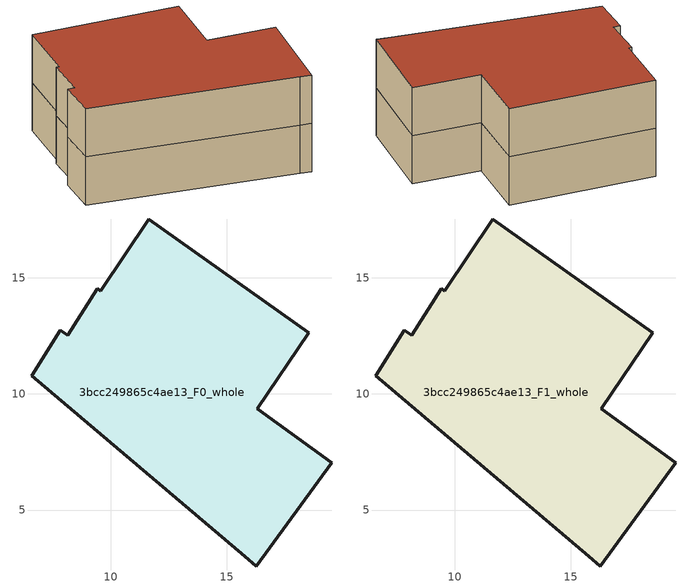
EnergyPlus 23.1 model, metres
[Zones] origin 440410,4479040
3bcc249865c4ae13_F0_whole
 floor ground (EU_floor_Construction): 18.53,12.63 16.3,9.36 19.52,7.03 16.27,2.59 15.78,3.01 6.59,10.78 7.82,12.75 8.14,12.52 9.42,14.53 9.56,14.44 11.64,17.54 z0
 wall outside (EU_wall_Construction): 6.59,10.78 15.78,3.01 16.27,2.59 19.52,7.03 16.3,9.36 18.53,12.63 11.64,17.54 9.56,14.44 9.42,14.53 8.14,12.52 7.82,12.75 6.59,10.78 z0:3
3bcc249865c4ae13_F1_whole
 floor to 3bcc249865c4ae13_F0_whole (EU_floor_Construction): 18.53,12.63 16.3,9.36 19.52,7.03 16.27,2.59 15.78,3.01 6.59,10.78 7.82,12.75 8.14,12.52 9.42,14.53 9.56,14.44 11.64,17.54 z3
 wall outside (EU_wall_Construction): 6.59,10.78 15.78,3.01 16.27,2.59 19.52,7.03 16.3,9.36 18.53,12.63 11.64,17.54 9.56,14.44 9.42,14.53 8.14,12.52 7.82,12.75 6.59,10.78 z3:6
 roof outside (EU_roof_Construction): 16.27,2.59 19.52,7.03 16.3,9.36 18.53,12.63 11.64,17.54 9.56,14.44 9.42,14.53 8.14,12.52 7.82,12.75 6.59,10.78 15.78,3.01 z6
[Building]
EU S2 Campaign: North Axis=0; Terrain=City; Solar Distribution=FullExterior
[Site:Location]
Madrid: Latitude=40.5; Longitude=-3.5; Time Zone=1; Elevation=609
[SizingPeriod:WeatherFileDays]
AnnualSizingPeriod: Begin Month=1; Begin Day of Month=1; End Month=12; End Day of Month=31; Day of Week for Start Day=Monday; Use Weather File Daylight Saving Period=No; Use Weather File Rain and Snow Indicators=No
[MATERIAL]
EU_InternalMass_Material: Roughness=MediumRough; Thickness=0.1; Conductivity=1; Density=1800; Specific Heat=900; Thermal Absorptance=0.9; Solar Absorptance=0.7; Visible Absorptance=0.7
[MATERIAL:NOMASS] Roughness=MediumRough; Thermal Absorptance=0.9; Solar Absorptance=0.7; Visible Absorptance=0.7
Name | Thermal Resistance
EU_wall_NoMass | 0.459673
EU_roof_NoMass | 0.495815
EU_floor_NoMass | 0.788942
[CONSTRUCTION]
EU_wall_Construction: EU_wall_NoMass
EU_roof_Construction: EU_roof_NoMass
EU_floor_Construction: EU_floor_NoMass
EU_InternalMass_Construction: EU_InternalMass_Material
[ZONE] Type=1; Multiplier=1; Ceiling Height=autocalculate; Volume=289.826; Floor Area=autocalculate; Part of Total Floor Area=Yes
3bcc249865c4ae13_F0_whole; 3bcc249865c4ae13_F1_whole
[INTERNALMASS] Construction=EU_InternalMass_Construction; Surface Area=96.6086
Name | Zone or ZoneList
3bcc249865c4ae13_F0_whole_EU_InternalMass | 3bcc249865c4ae13_F0_whole
3bcc249865c4ae13_F1_whole_EU_InternalMass | 3bcc249865c4ae13_F1_whole
[OTHEREQUIPMENT] Fuel Type=Electricity; Design Level Calculation Method=Watts/Area; Power per Zone Floor Area=1; Fraction Latent=0; Fraction Radiant=0; Fraction Lost=0; Carbon Dioxide Generation Rate=0; EndUse Subcategory=EU_Step8_InternalGains
Name | Zone or ZoneList or Space or SpaceList | Schedule
EU_Step8_InternalGain_3bcc249865c4ae13_F0_whole_f000 | 3bcc249865c4ae13_F0_whole | EU_Step8_GainSchedule_3bcc249865c4ae13_F0_whole_f000
EU_Step8_InternalGain_3bcc249865c4ae13_F1_whole_f000 | 3bcc249865c4ae13_F1_whole | EU_Step8_GainSchedule_3bcc249865c4ae13_F1_whole_f000
[ZONEVENTILATION:DESIGNFLOWRATE] Schedule=EU_AlwaysOn; Design Flow Rate Calculation Method=AirChanges/Hour; Air Changes per Hour=0.719161; Ventilation Type=Natural; Fan Pressure Rise=0; Fan Total Efficiency=1; Constant Term Coefficient=1; Temperature Term Coefficient=0; Velocity Term Coefficient=0; Velocity Squared Term Coefficient=0; Minimum Indoor Temperature=-100; Maximum Indoor Temperature=100; Delta Temperature=-100; Minimum Outdoor Temperature=-100; Maximum Outdoor Temperature=100; Maximum Wind Speed=40
Name | Zone or ZoneList or Space or SpaceList
EU_ConstantAir_3bcc249865c4ae13_F0_whole | 3bcc249865c4ae13_F0_whole
EU_ConstantAir_3bcc249865c4ae13_F1_whole | 3bcc249865c4ae13_F1_whole
[HVACTEMPLATE:THERMOSTAT] Constant Heating Setpoint=20; Constant Cooling Setpoint=50
EU_HeatOnly_3bcc249865c4ae13_F0_whole; EU_HeatOnly_3bcc249865c4ae13_F1_whole
[HVACTEMPLATE:ZONE:IDEALLOADSAIRSYSTEM] System Availability Schedule=EU_AlwaysOn; Maximum Heating Supply Air Temperature=50; Minimum Cooling Supply Air Temperature=13; Maximum Heating Supply Air Humidity Ratio=0.0156; Minimum Cooling Supply Air Humidity Ratio=0.0077; Heating Limit=NoLimit; Cooling Limit=NoLimit; Heating Availability Schedule=EU_AlwaysOn; Cooling Availability Schedule=EU_CoolingOff; Dehumidification Control Type=ConstantSensibleHeatRatio; Cooling Sensible Heat Ratio=0.7; Dehumidification Setpoint=60; Humidification Control Type=None; Humidification Setpoint=30; Outdoor Air Method=None; Outdoor Air Flow Rate per Person=0.00944; Outdoor Air Flow Rate per Zone Floor Area=0; Outdoor Air Flow Rate per Zone=0; Demand Controlled Ventilation Type=None; Outdoor Air Economizer Type=NoEconomizer; Heat Recovery Type=None; Sensible Heat Recovery Effectiveness=0.7; Latent Heat Recovery Effectiveness=0.65
Name | Template Thermostat
3bcc249865c4ae13_F0_whole | EU_HeatOnly_3bcc249865c4ae13_F0_whole
3bcc249865c4ae13_F1_whole | EU_HeatOnly_3bcc249865c4ae13_F1_whole
[SIZING:ZONE] Zone Cooling Design Supply Air Temperature Input Method=SupplyAirTemperature; Zone Cooling Design Supply Air Temperature=13; Zone Heating Design Supply Air Temperature Input Method=SupplyAirTemperature; Zone Heating Design Supply Air Temperature=50; Zone Cooling Design Supply Air Humidity Ratio=0.008; Zone Heating Design Supply Air Humidity Ratio=0.008; Cooling Design Air Flow Method=DesignDay; Cooling Design Air Flow Rate=0; Cooling Minimum Air Flow per Zone Floor Area=0.000762; Cooling Minimum Air Flow=0; Cooling Minimum Air Flow Fraction=0.2; Heating Design Air Flow Method=DesignDay; Heating Design Air Flow Rate=0; Heating Maximum Air Flow per Zone Floor Area=0.002032; Heating Maximum Air Flow=0.141576; Heating Maximum Air Flow Fraction=0.3; Account for Dedicated Outdoor Air System=No; Dedicated Outdoor Air System Control Strategy=NeutralSupplyAir; Dedicated Outdoor Air Low Setpoint Temperature for Design=autosize; Dedicated Outdoor Air High Setpoint Temperature for Design=autosize; Zone Load Sizing Method=Sensible Load Only No Latent Load; Zone Latent Cooling Design Supply Air Humidity Ratio Input Method=HumidityRatioDifference; Zone Cooling Design Supply Air Humidity Ratio Difference=0.005; Zone Latent Heating Design Supply Air Humidity Ratio Input Method=HumidityRatioDifference; Zone Humidification Design Supply Air Humidity Ratio Difference=0.005
3bcc249865c4ae13_F0_whole; 3bcc249865c4ae13_F1_whole
[SCHEDULE:CONSTANT]
Name | Hourly Value
EU_AlwaysOn | 1
EU_CoolingOff | 0
[SCHEDULE:FILE] Column Number=1; Rows to Skip at Top=0; Number of Hours of Data=8760; Column Separator=Comma; Interpolate to Timestep=No; Minutes per Item=60; Adjust Schedule for Daylight Savings=Yes
Name | File
EU_Step8_GainSchedule_3bcc249865c4ae13_F0_whole_f000 | C:\Users\o_iseri\Desktop\OpenUBEM\openubem\outputs\eu_evidence\EU-11\ES-MAD-BERRUGUETE\idfs\3bcc249865c4ae13\3bcc249865c4ae13_F0_whole_f000_gain.csv
EU_Step8_GainSchedule_3bcc249865c4ae13_F1_whole_f000 | C:\Users\o_iseri\Desktop\OpenUBEM\openubem\outputs\eu_evidence\EU-11\ES-MAD-BERRUGUETE\idfs\3bcc249865c4ae13\3bcc249865c4ae13_F1_whole_f000_gain.csv
